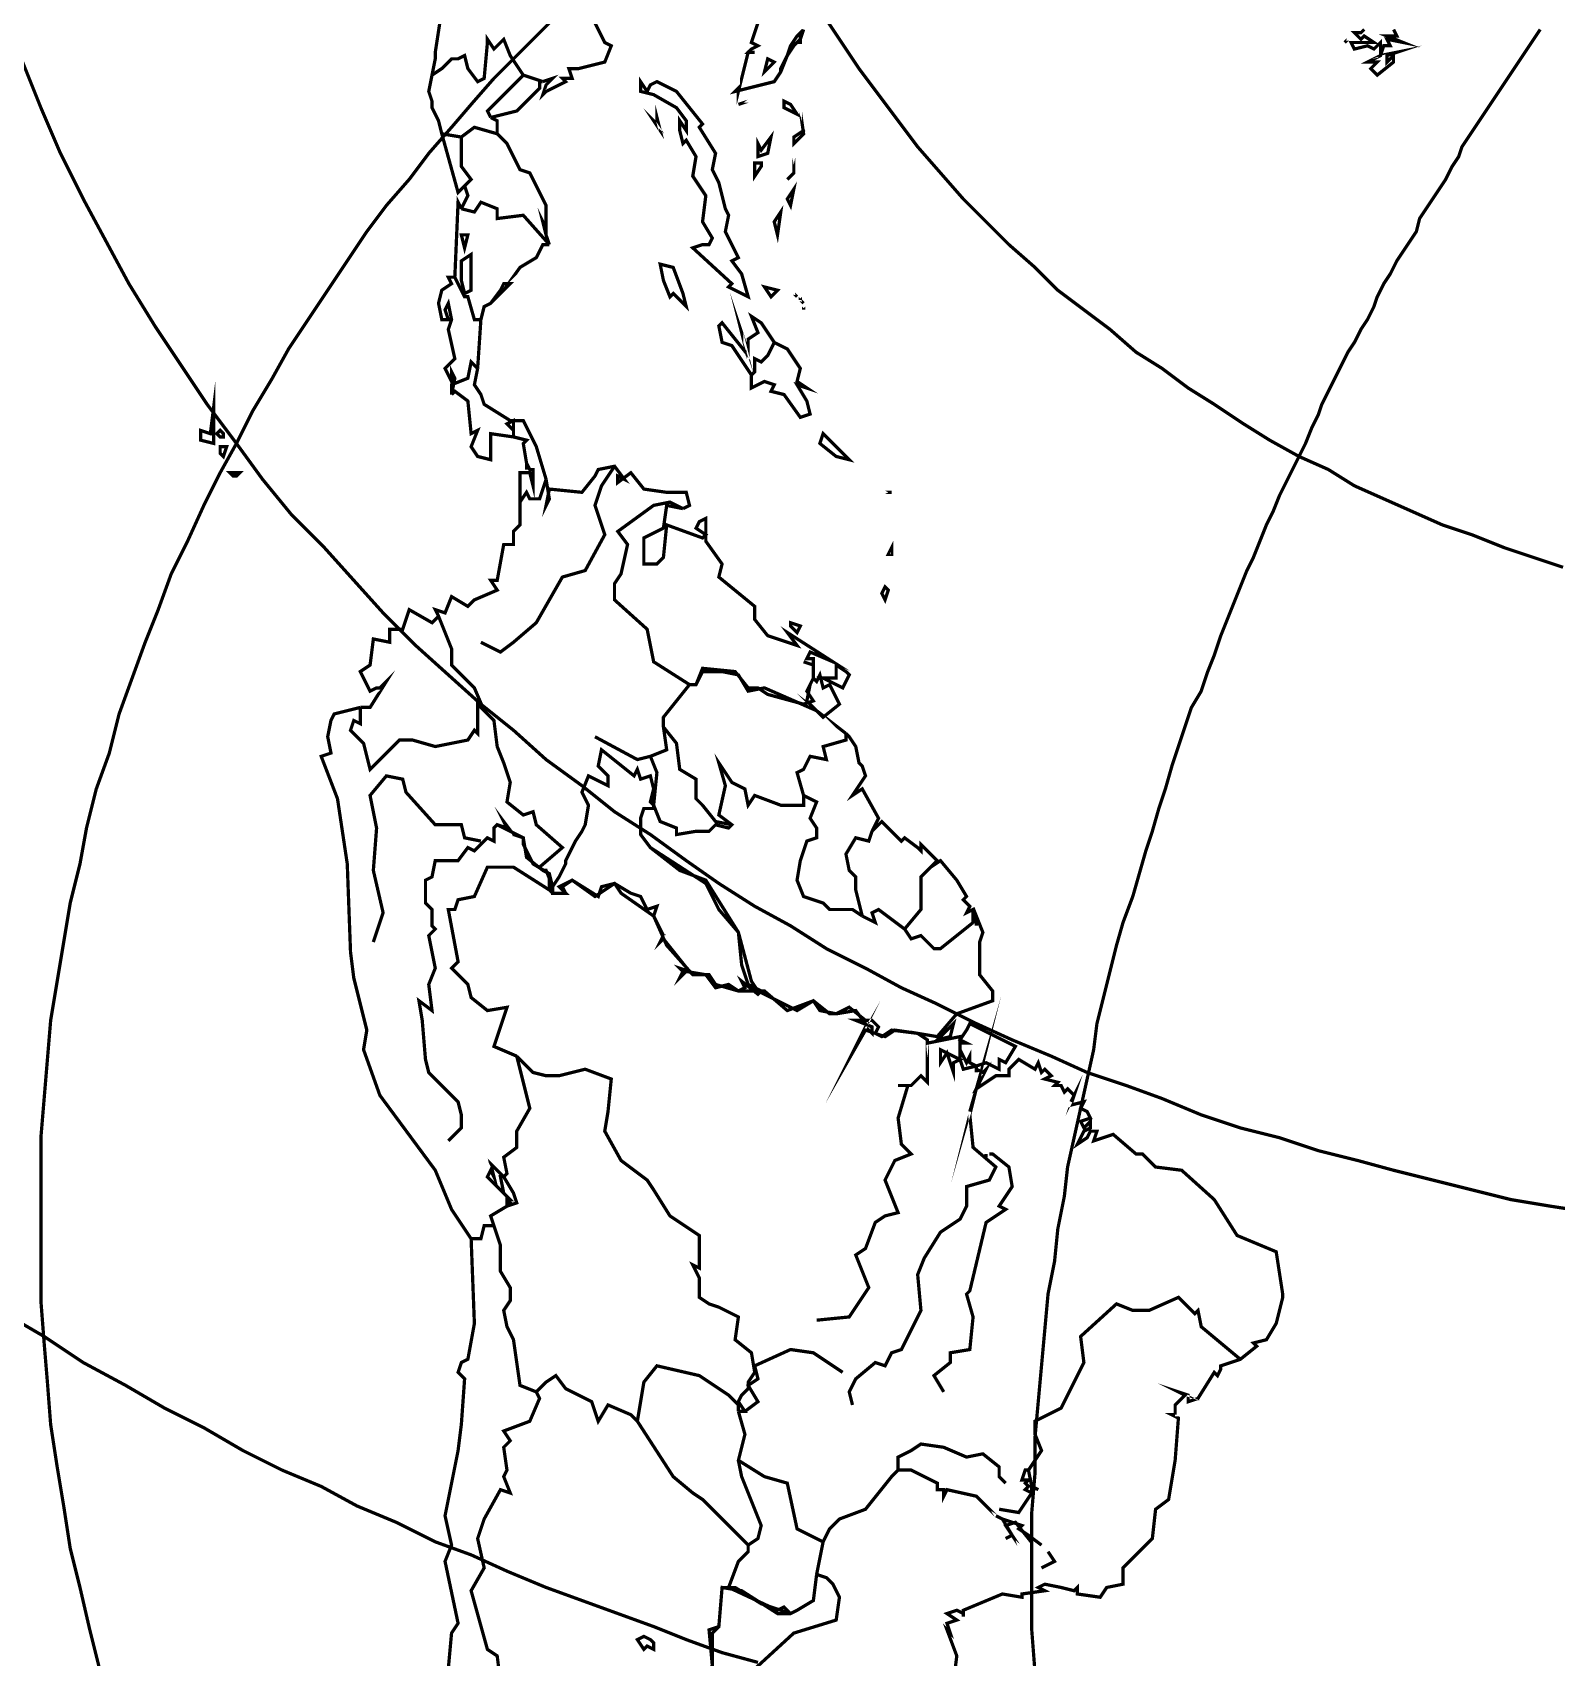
# Model space of a CAD drawing. Extents: x 475 to 2724, y -1 to 2248.
# Drawn here: x 975.4 to 1443, y 750.5 to 1249.1 of the extents above; entities that cross this region are included whole.
import ezdxf

# ---------------------------------------------------------------- set-up
doc = ezdxf.new("R2010")
doc.units = 0
doc.layers.get('0').update_dxf_attribs({"color": 8, "linetype": 'CONTINUOUS'})

msp = doc.modelspace()

# ---------------------------------------------------------------- linework, layer by layer
at = {"color": 94, "const_width": 1}
for points in [[(1124, 1255), (1125, 1255), (1124, 1256), (1129, 1254), (1140, 1261), (1148, 1252), (1151, 1246), (1153, 1245), (1151, 1240), (1143, 1238), (1140, 1238), (1141, 1235), (1138, 1235), (1139, 1234), (1133, 1231), (1132, 1230), (1133, 1233), (1135, 1235), (1132, 1234)], [(1098, 1236), (1099, 1241), (1099, 1243), (1101, 1256)], [(1212, 1250), (1211, 1247), (1211, 1246), (1210, 1246), (1209, 1245), (1207, 1242), (1209, 1245), (1211, 1247), (1211, 1247), (1211, 1249), (1210, 1248), (1208, 1245), (1207, 1242), (1206, 1240), (1205, 1238), (1205, 1237), (1205, 1237), (1203, 1234), (1191, 1231), (1192, 1232), (1192, 1231), (1195, 1243), (1197, 1243), (1195, 1243), (1196, 1244), (1198, 1245), (1196, 1246), (1198, 1252)], [(1211, 1247), (1211, 1247)], [(1379, 1247), (1378, 1246), (1378, 1246), (1378, 1246), (1379, 1247)], [(1393, 1250), (1394, 1248), (1391, 1248), (1396, 1246), (1391, 1247), (1392, 1245), (1392, 1245), (1390, 1245), (1389, 1242), (1394, 1243), (1391, 1242), (1391, 1240), (1393, 1242), (1393, 1240), (1388, 1236), (1386, 1238), (1388, 1240), (1385, 1240), (1389, 1242), (1389, 1246), (1387, 1244), (1385, 1245), (1381, 1244), (1380, 1246), (1387, 1246), (1384, 1248), (1383, 1247), (1382, 1248), (1381, 1249), (1383, 1249), (1384, 1250)], [(1207, 1242), (1205, 1237), (1205, 1237), (1207, 1242)], [(1101, 1218), (1100, 1222), (1098, 1226), (1098, 1228), (1097, 1231), (1098, 1236), (1098, 1236)], [(1148, 1237), (1148, 1237)], [(1132, 1234), (1131, 1234), (1131, 1232), (1124, 1225), (1116, 1223)], [(1162, 1234), (1164, 1231), (1165, 1233), (1167, 1234), (1173, 1231), (1181, 1221), (1180, 1220), (1185, 1212), (1184, 1207), (1186, 1203), (1188, 1195), (1189, 1193), (1188, 1188), (1192, 1180), (1190, 1179), (1193, 1175), (1195, 1168), (1189, 1171), (1190, 1172), (1178, 1183), (1181, 1184), (1183, 1184), (1184, 1186), (1181, 1191), (1182, 1199), (1178, 1205), (1179, 1211), (1176, 1216), (1175, 1215), (1174, 1219), (1174, 1222), (1176, 1219), (1176, 1222), (1173, 1226), (1166, 1230), (1162, 1231), (1162, 1234)], [(1187, 1231), (1187, 1231)], [(1195, 1228), (1192, 1227), (1192, 1227), (1195, 1228), (1195, 1228)], [(1206, 1228), (1208, 1227), (1210, 1224), (1206, 1226), (1206, 1228)], [(1116, 1223), (1118, 1222), (1118, 1218)], [(1167, 1223), (1168, 1219), (1166, 1222), (1167, 1221), (1167, 1223)], [(1211, 1225), (1212, 1218), (1209, 1215), (1209, 1217), (1212, 1219), (1211, 1225)], [(1108, 1202), (1106, 1200), (1101, 1218)], [(1118, 1218), (1121, 1215), (1125, 1207), (1128, 1206), (1133, 1196), (1133, 1193), (1133, 1189), (1132, 1191), (1132, 1191), (1133, 1187), (1134, 1184)], [(1202, 1217), (1201, 1212), (1198, 1211), (1198, 1215), (1199, 1213), (1202, 1217)], [(1126, 1212), (1126, 1212)], [(1203, 1213), (1203, 1213)], [(1199, 1209), (1199, 1208), (1197, 1205), (1197, 1206), (1197, 1209), (1199, 1209)], [(1209, 1211), (1209, 1206), (1207, 1204), (1209, 1206), (1209, 1211)], [(1107, 1195), (1109, 1199), (1108, 1202)], [(1188, 1203), (1188, 1203)], [(1188, 1202), (1188, 1202)], [(1105, 1174), (1106, 1197), (1107, 1195)], [(1161, 1200), (1161, 1200)], [(1188, 1200), (1188, 1200)], [(1188, 1198), (1188, 1198)], [(1209, 1201), (1207, 1198), (1208, 1196), (1209, 1201)], [(1285, 1197), (1285, 1197)], [(1205, 1194), (1203, 1191), (1204, 1187), (1205, 1194)], [(1210, 1192), (1210, 1192)], [(1134, 1184), (1132, 1184), (1130, 1180), (1125, 1177), (1120, 1170), (1122, 1172), (1120, 1172), (1119, 1170), (1116, 1166), (1114, 1165), (1113, 1161)], [(1108, 1177), (1108, 1177)], [(1168, 1178), (1172, 1177), (1175, 1169), (1176, 1165), (1172, 1169), (1171, 1168), (1169, 1173), (1168, 1178)], [(1104, 1138), (1105, 1143), (1104, 1145), (1104, 1142), (1102, 1146), (1105, 1149), (1103, 1158), (1104, 1161), (1103, 1166), (1102, 1164), (1103, 1161), (1101, 1161), (1100, 1166), (1101, 1170), (1104, 1172), (1103, 1174), (1105, 1174)], [(1200, 1171), (1204, 1170), (1202, 1168), (1200, 1171)], [(1209, 1169), (1210, 1168), (1209, 1169)], [(1211, 1168), (1211, 1167), (1211, 1168)], [(1211, 1167), (1212, 1166), (1211, 1167)], [(1196, 1144), (1190, 1153), (1187, 1154), (1186, 1159), (1187, 1160), (1195, 1150), (1195, 1155), (1198, 1157), (1196, 1162), (1199, 1160), (1203, 1154)], [(1212, 1165), (1212, 1164), (1212, 1165)], [(1113, 1161), (1112, 1146)], [(1193, 1157), (1194, 1154), (1194, 1153), (1193, 1157)], [(1203, 1154), (1207, 1152), (1211, 1146), (1210, 1142), (1213, 1140), (1210, 1141), (1213, 1136), (1214, 1132), (1211, 1131), (1206, 1138), (1202, 1139), (1203, 1141), (1200, 1142), (1196, 1140), (1196, 1144)], [(1112, 1146), (1111, 1141), (1113, 1138), (1114, 1135), (1122, 1130)], [(1113, 1144), (1113, 1144)], [(1113, 1143), (1113, 1143)], [(1123, 1125), (1116, 1126), (1116, 1118), (1112, 1119), (1110, 1122), (1112, 1127), (1110, 1126), (1109, 1136), (1105, 1139), (1104, 1138)], [(1112, 1141), (1112, 1141)], [(1031, 1134), (1030, 1126), (1027, 1127), (1027, 1124), (1031, 1123), (1031, 1134)], [(1029, 1132), (1029, 1132)], [(1033, 1127), (1033, 1127), (1032, 1126), (1033, 1125), (1034, 1125), (1034, 1125), (1034, 1126), (1033, 1127)], [(1108, 1129), (1108, 1129)], [(1122, 1130), (1123, 1130), (1124, 1130)], [(1124, 1130), (1126, 1130), (1130, 1122), (1133, 1112)], [(1035, 1122), (1033, 1122), (1033, 1122), (1033, 1122), (1033, 1120), (1033, 1120), (1034, 1119), (1035, 1122)], [(1123, 1125), (1123, 1126), (1123, 1125)], [(1125, 1105), (1125, 1114), (1128, 1114), (1129, 1110), (1129, 1115), (1128, 1115), (1127, 1117), (1127, 1115), (1127, 1117), (1126, 1123), (1127, 1124), (1123, 1125)], [(1218, 1126), (1226, 1118), (1222, 1119), (1217, 1123), (1218, 1126)], [(1125, 1119), (1125, 1119)], [(1225, 1117), (1225, 1117)], [(1229, 1117), (1229, 1117)], [(1038, 1114), (1036, 1114), (1036, 1114), (1036, 1114), (1037, 1113), (1038, 1113), (1039, 1114), (1038, 1114)], [(1133, 1112), (1134, 1106), (1133, 1104), (1134, 1109), (1144, 1108), (1148, 1113), (1149, 1115), (1154, 1116), (1157, 1112), (1155, 1113), (1155, 1111), (1159, 1114), (1163, 1109), (1170, 1108), (1176, 1108), (1177, 1104), (1175, 1103)], [(1228, 1112), (1228, 1112)], [(1230, 1115), (1230, 1115)], [(1231, 1115), (1231, 1115)], [(1237, 1108), (1239, 1108), (1237, 1108)], [(1237, 1107), (1237, 1107)], [(1100, 1070), (1099, 1072), (1102, 1071), (1104, 1076), (1109, 1073), (1111, 1075), (1118, 1078), (1116, 1081), (1118, 1081), (1120, 1092), (1123, 1092), (1123, 1096), (1125, 1098), (1125, 1105)], [(1175, 1103), (1170, 1104), (1169, 1097), (1163, 1094), (1163, 1086), (1167, 1086), (1169, 1088), (1170, 1098), (1181, 1094), (1182, 1095), (1179, 1097), (1180, 1099), (1182, 1100), (1182, 1093), (1187, 1086), (1186, 1082), (1197, 1073), (1197, 1069), (1201, 1064), (1210, 1061), (1207, 1065), (1221, 1056), (1214, 1059), (1213, 1057), (1215, 1057), (1215, 1055), (1212, 1056), (1215, 1055), (1215, 1051), (1215, 1051), (1216, 1050), (1217, 1052), (1218, 1048), (1220, 1049), (1223, 1043), (1218, 1039), (1216, 1041), (1216, 1041), (1216, 1041), (1225, 1034)], [(1184, 1102), (1184, 1102)], [(1237, 1102), (1237, 1102)], [(1187, 1097), (1187, 1097)], [(1237, 1100), (1237, 1100)], [(1242, 1100), (1242, 1100)], [(1191, 1093), (1191, 1093)], [(1238, 1096), (1238, 1096)], [(1238, 1089), (1239, 1091), (1239, 1089), (1238, 1089)], [(1241, 1096), (1241, 1096)], [(1240, 1090), (1240, 1090)], [(1240, 1087), (1240, 1087)], [(1238, 1085), (1238, 1085)], [(1237, 1079), (1238, 1078), (1237, 1075), (1236, 1077), (1237, 1079)], [(1076, 1042), (1079, 1042), (1084, 1050), (1082, 1048), (1081, 1048), (1079, 1047), (1076, 1053), (1079, 1055), (1080, 1063), (1085, 1062), (1085, 1066), (1089, 1066), (1091, 1072), (1098, 1068), (1100, 1070)], [(1203, 1071), (1203, 1071)], [(1208, 1068), (1211, 1067), (1210, 1065), (1208, 1067), (1208, 1068)], [(1232, 1068), (1232, 1068)], [(1235, 1071), (1235, 1071)], [(1226, 1064), (1226, 1064)], [(1240, 1062), (1240, 1062)], [(1225, 1053), (1226, 1052), (1224, 1048), (1218, 1051), (1222, 1051), (1222, 1055), (1225, 1053)], [(1230, 1055), (1230, 1055)], [(1110, 879), (1104, 888), (1099, 900), (1082, 923), (1077, 937), (1078, 943), (1074, 959), (1073, 967), (1072, 994), (1069, 1014), (1064, 1027), (1067, 1028), (1066, 1033), (1067, 1038), (1068, 1040), (1076, 1042)], [(1080, 1046), (1080, 1046)], [(1225, 1034), (1226, 1033), (1228, 1030), (1229, 1025), (1230, 1024), (1231, 1021), (1227, 1015), (1230, 1017), (1235, 1008), (1233, 1004)], [(1233, 1004), (1236, 1007), (1242, 1001), (1243, 1002), (1247, 999), (1248, 998), (1248, 1000), (1253, 995), (1251, 993)], [(1251, 993), (1254, 995), (1259, 989), (1262, 984), (1261, 983), (1263, 981), (1262, 979), (1264, 980), (1264, 976)], [(1264, 976), (1265, 977), (1265, 975), (1265, 978), (1267, 973), (1266, 970), (1266, 960), (1270, 955), (1270, 952), (1259, 948), (1253, 941), (1247, 942), (1247, 942), (1250, 940), (1250, 940), (1250, 939), (1260, 941), (1260, 934), (1260, 934), (1261, 931), (1265, 932), (1265, 930), (1265, 931), (1267, 930), (1268, 931), (1265, 925), (1271, 929), (1275, 929), (1275, 931), (1278, 934), (1283, 931), (1284, 933), (1285, 930), (1286, 931), (1288, 929), (1286, 928), (1290, 927), (1289, 926), (1291, 926), (1292, 924), (1293, 925), (1295, 923), (1294, 921), (1295, 923), (1294, 920), (1298, 921), (1297, 919), (1299, 918), (1300, 916), (1297, 915), (1298, 913), (1300, 915), (1300, 913), (1298, 912), (1296, 908), (1299, 910), (1300, 912), (1302, 912), (1301, 909), (1307, 911), (1314, 905), (1316, 905), (1320, 901), (1328, 900), (1338, 891), (1345, 880), (1357, 875), (1359, 862), (1359, 861), (1357, 853), (1354, 848), (1350, 847), (1351, 846), (1346, 842), (1340, 840), (1340, 839), (1339, 837), (1338, 838), (1333, 830), (1330, 829), (1330, 831), (1327, 832), (1329, 831), (1326, 828), (1326, 825)], [(1255, 942), (1258, 945), (1257, 941), (1253, 940), (1255, 942)], [(1277, 938), (1274, 933), (1272, 934), (1272, 931), (1272, 933), (1272, 931), (1268, 933), (1265, 932), (1263, 933), (1263, 935), (1262, 933), (1260, 937), (1260, 939), (1262, 939), (1260, 940), (1262, 943), (1262, 943), (1263, 945), (1277, 938)], [(1268, 946), (1268, 946)], [(1270, 943), (1270, 943)], [(1101, 725), (1104, 758), (1106, 761), (1102, 780), (1104, 785), (1102, 794), (1106, 814), (1107, 822), (1108, 836), (1106, 838), (1107, 841), (1109, 842), (1111, 853), (1110, 879)], [(1326, 825), (1325, 825), (1327, 824), (1326, 811), (1324, 799), (1320, 796), (1319, 787), (1310, 778), (1310, 773), (1305, 772), (1303, 769), (1296, 770), (1296, 772), (1295, 771), (1291, 772), (1286, 773), (1284, 772), (1286, 771), (1279, 770), (1279, 769), (1273, 770), (1261, 765), (1261, 763), (1261, 764), (1259, 765), (1256, 764), (1259, 762), (1256, 761), (1257, 758), (1256, 759), (1259, 751), (1258, 743)], [(1056, 773), (1056, 773)]]:
    msp.add_lwpolyline(points, dxfattribs=at)
at = {"color": 7, "const_width": 1}
for points in [[(996, 747), (993, 759), (990, 772), (987, 784), (985, 797), (983, 809), (981, 822), (980, 835), (979, 847), (978, 860), (978, 872), (978, 885), (978, 897), (978, 910), (979, 922), (980, 934), (981, 946), (983, 958), (985, 970), (987, 982), (990, 994), (992, 1005), (995, 1017), (999, 1028), (1002, 1040), (1006, 1051), (1010, 1062), (1014, 1072), (1018, 1083), (1023, 1093), (1028, 1104), (1033, 1114), (1038, 1123), (1043, 1133), (1049, 1143), (1054, 1152), (1060, 1161), (1066, 1170), (1072, 1179), (1078, 1188), (1084, 1196), (1091, 1204), (1097, 1212), (1104, 1220), (1110, 1227), (1117, 1235), (1124, 1242), (1131, 1249), (1138, 1256)], [(1217, 1256), (1223, 1247), (1229, 1238), (1235, 1230), (1241, 1222), (1247, 1214), (1254, 1206), (1261, 1198), (1268, 1191), (1275, 1184), (1283, 1177), (1290, 1170), (1298, 1164), (1306, 1158), (1314, 1151), (1322, 1146), (1330, 1140), (1338, 1135), (1347, 1129), (1355, 1124), (1364, 1119), (1373, 1115), (1381, 1110), (1390, 1106), (1399, 1102), (1408, 1098), (1417, 1095), (1427, 1091), (1436, 1088), (1445, 1085)], [(1283, 746), (1282, 759), (1282, 771), (1282, 783), (1282, 795), (1283, 807), (1283, 818), (1284, 829), (1285, 840), (1286, 851), (1287, 862), (1289, 872), (1290, 882), (1292, 892), (1293, 901), (1295, 910), (1297, 919), (1299, 928), (1301, 937), (1302, 945), (1304, 953), (1306, 961), (1308, 969), (1310, 976), (1313, 984), (1315, 991), (1317, 998), (1319, 1004), (1321, 1011), (1323, 1017), (1325, 1024), (1327, 1030), (1329, 1036), (1331, 1042), (1334, 1047), (1336, 1053), (1338, 1058), (1340, 1064), (1342, 1069), (1344, 1074), (1346, 1079), (1348, 1084), (1350, 1088), (1352, 1093), (1354, 1098), (1356, 1102), (1358, 1107), (1360, 1111), (1362, 1115), (1364, 1119), (1366, 1123), (1368, 1128), (1370, 1132), (1371, 1135), (1373, 1139), (1375, 1143), (1377, 1147), (1379, 1151), (1381, 1154), (1383, 1158), (1385, 1161), (1387, 1165), (1388, 1168), (1390, 1172), (1392, 1175), (1394, 1179), (1396, 1182), (1398, 1185), (1400, 1188), (1401, 1192), (1403, 1195), (1405, 1198), (1407, 1201), (1409, 1204), (1411, 1208), (1413, 1211), (1414, 1214), (1416, 1217), (1418, 1220), (1420, 1223), (1422, 1226), (1424, 1229), (1426, 1232), (1428, 1235), (1430, 1238), (1432, 1241), (1434, 1244), (1436, 1247), (1438, 1250)], [(972, 1241), (978, 1226), (984, 1212), (991, 1198), (998, 1185), (1005, 1172), (1013, 1159), (1021, 1147), (1029, 1135), (1038, 1123), (1046, 1112), (1055, 1101), (1065, 1091), (1074, 1081), (1083, 1071), (1093, 1061), (1103, 1052), (1113, 1043), (1123, 1035), (1133, 1026), (1144, 1018), (1154, 1010), (1165, 1003), (1176, 995), (1186, 988), (1197, 981), (1208, 975), (1219, 968), (1231, 962), (1242, 956), (1253, 951), (1265, 945), (1276, 940), (1288, 935), (1299, 930), (1311, 926), (1322, 922), (1334, 917), (1346, 913), (1358, 910), (1370, 906), (1382, 903), (1393, 900), (1405, 897), (1417, 894), (1429, 891), (1441, 889), (1454, 887)], [(967, 856), (979, 849), (991, 841), (1004, 834), (1016, 827), (1028, 821), (1040, 814), (1052, 808), (1064, 803), (1075, 797), (1087, 792), (1099, 786), (1110, 782), (1121, 777), (1133, 772), (1144, 768), (1155, 764), (1166, 760), (1176, 756), (1187, 752), (1198, 749)]]:
    msp.add_lwpolyline(points, dxfattribs=at)
at = {"color": 1, "const_width": 1}
for points in [[(1098, 1236), (1101, 1238), (1104, 1241), (1106, 1241), (1108, 1242), (1109, 1238), (1112, 1234), (1114, 1235), (1115, 1246), (1115, 1247), (1117, 1244), (1120, 1247), (1122, 1242), (1124, 1239), (1126, 1236)], [(1126, 1236), (1115, 1225), (1116, 1223)], [(1126, 1236), (1132, 1234)], [(1107, 1217), (1101, 1218)], [(1118, 1218), (1111, 1220), (1107, 1217)], [(1107, 1217), (1107, 1208), (1110, 1204), (1108, 1202)], [(1107, 1195), (1111, 1194), (1113, 1197), (1118, 1195), (1118, 1192), (1126, 1193), (1134, 1184)], [(1105, 1174), (1108, 1168), (1109, 1168), (1111, 1161), (1113, 1161)], [(1203, 1154), (1201, 1150), (1199, 1148), (1197, 1149), (1197, 1145), (1196, 1144)], [(1112, 1146), (1110, 1148), (1109, 1143), (1104, 1141), (1104, 1138)], [(1133, 1112), (1131, 1106), (1128, 1106), (1127, 1108), (1125, 1105)], [(1175, 1103), (1171, 1105), (1166, 1104), (1155, 1096), (1158, 1092), (1156, 1083), (1154, 1080), (1154, 1075), (1164, 1066), (1166, 1056), (1177, 1049), (1169, 1039), (1169, 1036), (1170, 1029), (1165, 1027), (1167, 1022), (1166, 1012)], [(1100, 1070), (1104, 1060), (1104, 1055), (1111, 1048), (1114, 1041)], [(1114, 1041), (1112, 1043), (1112, 1034), (1111, 1035), (1109, 1032), (1099, 1030), (1092, 1032), (1088, 1032), (1079, 1023), (1077, 1031), (1073, 1035), (1074, 1038), (1076, 1037), (1076, 1042)], [(1114, 1041), (1117, 1038), (1118, 1030), (1120, 1025), (1122, 1019), (1121, 1013), (1126, 1009), (1129, 1010), (1130, 1006), (1138, 999), (1131, 993), (1132, 992), (1132, 992), (1134, 991), (1135, 987)], [(1225, 1034), (1225, 1032), (1218, 1030), (1219, 1026), (1214, 1027), (1212, 1023), (1210, 1022), (1212, 1015)], [(1135, 987), (1137, 990), (1139, 994), (1139, 995), (1140, 997), (1142, 1001), (1144, 1004), (1145, 1006), (1146, 1012), (1144, 1016), (1146, 1021), (1152, 1018), (1152, 1021), (1149, 1024), (1150, 1029), (1160, 1021), (1161, 1023), (1162, 1020), (1165, 1021), (1166, 1017), (1165, 1013), (1166, 1012)], [(1166, 1012), (1168, 1007), (1173, 1005), (1173, 1003), (1179, 1004), (1183, 1004), (1185, 1006), (1189, 1005), (1190, 1006), (1186, 1009), (1188, 1018), (1186, 1025), (1190, 1019), (1194, 1017), (1195, 1012), (1197, 1015), (1205, 1012), (1212, 1012), (1212, 1015)], [(1212, 1015), (1216, 1013), (1214, 1008), (1216, 1005), (1216, 1002), (1213, 1001), (1211, 995), (1210, 989), (1212, 984), (1218, 982), (1220, 980), (1227, 980), (1230, 978)], [(1230, 978), (1228, 986), (1228, 990), (1226, 992), (1225, 997), (1228, 1002), (1232, 1001), (1233, 1004)], [(1135, 987), (1134, 986), (1123, 993), (1115, 993), (1111, 984), (1106, 983), (1105, 980), (1103, 980), (1106, 964), (1104, 962), (1109, 957), (1110, 953), (1115, 949), (1121, 950), (1117, 938), (1124, 935)], [(1243, 974), (1248, 980), (1248, 990), (1251, 993)], [(1230, 978), (1234, 976), (1233, 979), (1235, 980), (1243, 974)], [(1243, 974), (1245, 971), (1248, 972), (1252, 968), (1254, 968), (1264, 976)], [(1124, 935), (1128, 919), (1124, 912), (1124, 907), (1120, 904), (1121, 899), (1120, 898)], [(1124, 935), (1129, 930), (1133, 929), (1137, 929), (1145, 931), (1153, 928), (1152, 918), (1151, 912), (1156, 903), (1164, 897), (1166, 894), (1171, 886), (1180, 880), (1180, 874), (1180, 870), (1178, 871), (1179, 869), (1180, 867), (1180, 865), (1180, 861), (1183, 859), (1186, 858), (1192, 855), (1192, 855), (1191, 848), (1196, 844), (1197, 838), (1197, 838), (1195, 835), (1195, 834), (1195, 833), (1194, 832), (1193, 831), (1192, 829), (1192, 829), (1194, 826), (1192, 826)], [(1120, 898), (1119, 898), (1120, 893), (1121, 892)], [(1121, 892), (1121, 891)], [(1121, 889), (1116, 886), (1117, 883)], [(1121, 891), (1122, 890), (1121, 889)], [(1117, 883), (1114, 883), (1113, 879), (1110, 879)], [(1117, 883), (1119, 877), (1119, 869), (1122, 864), (1122, 860), (1120, 857), (1121, 852), (1123, 848), (1125, 834), (1130, 832)], [(1130, 832), (1133, 835), (1136, 837), (1139, 833), (1147, 829), (1149, 823), (1152, 828), (1159, 825), (1161, 823)], [(1161, 823), (1163, 835), (1167, 840), (1180, 837), (1189, 831), (1192, 828), (1192, 826)], [(1130, 832), (1131, 830), (1128, 823), (1120, 820), (1122, 817), (1120, 815), (1121, 808), (1120, 806), (1122, 801), (1119, 802), (1114, 793), (1112, 787), (1114, 778), (1110, 771), (1115, 753), (1118, 751), (1119, 743)], [(1161, 823), (1172, 806), (1178, 801), (1181, 799), (1194, 786), (1195, 785), (1195, 783), (1192, 780), (1189, 772), (1189, 772), (1204, 765), (1206, 766), (1208, 764), (1210, 765), (1215, 768), (1216, 776)], [(1192, 826), (1194, 819), (1192, 811), (1200, 806), (1207, 804), (1210, 790), (1218, 786), (1216, 776)], [(1216, 776), (1219, 775), (1221, 773), (1223, 769), (1222, 762), (1209, 758), (1197, 747)]]:
    msp.add_lwpolyline(points, dxfattribs=at)
at = {"color": 5, "const_width": 1}
for points in [[(1203, 1240), (1200, 1237), (1201, 1241), (1203, 1240)], [(1109, 1187), (1108, 1183), (1107, 1187), (1109, 1187)], [(1110, 1181), (1110, 1170), (1108, 1169), (1107, 1173), (1107, 1179), (1110, 1181)], [(1123, 1130), (1121, 1129), (1123, 1127), (1123, 1130)], [(1123, 1130), (1123, 1130)], [(1123, 1127), (1123, 1126)], [(1113, 1062), (1119, 1059), (1123, 1062), (1130, 1068), (1138, 1082), (1145, 1084), (1151, 1095), (1148, 1104), (1150, 1110), (1154, 1116)], [(1177, 1049), (1179, 1049), (1181, 1054), (1191, 1053), (1195, 1048), (1198, 1048), (1201, 1046), (1212, 1043), (1215, 1044), (1213, 1047), (1215, 1051)], [(1177, 1049), (1179, 1049), (1181, 1053), (1187, 1053), (1192, 1052), (1195, 1047), (1200, 1048), (1216, 1041), (1216, 1041), (1213, 1044), (1214, 1049), (1215, 1051)], [(1169, 1036), (1169, 1039), (1177, 1049)], [(1148, 1033), (1161, 1026), (1165, 1027)], [(1190, 1006), (1185, 1007), (1181, 1012), (1179, 1014), (1179, 1020), (1174, 1023), (1173, 1031), (1169, 1036)], [(1165, 1027), (1167, 1022), (1166, 1012)], [(1080, 970), (1083, 979), (1080, 992), (1081, 1005), (1079, 1015), (1084, 1021), (1089, 1020), (1090, 1016), (1099, 1006), (1107, 1006), (1108, 1002), (1113, 1001)], [(1166, 1012), (1166, 1011), (1163, 1011), (1162, 1008), (1162, 1003), (1165, 999), (1174, 992), (1182, 989), (1192, 973), (1196, 958), (1198, 955), (1210, 949), (1215, 952), (1220, 948), (1222, 948), (1226, 950), (1231, 946), (1233, 946), (1235, 944), (1234, 942), (1236, 941), (1239, 943), (1247, 942)], [(1118, 1006), (1121, 1005), (1120, 1007), (1123, 1003), (1126, 1002), (1127, 996), (1132, 992), (1132, 992)], [(1103, 909), (1107, 913), (1107, 917), (1106, 921), (1097, 930), (1096, 934), (1095, 946), (1094, 952), (1098, 949), (1097, 957), (1099, 962), (1097, 972), (1099, 974), (1098, 975), (1098, 980), (1096, 982), (1096, 989), (1098, 990), (1099, 995), (1106, 995), (1109, 999), (1111, 998), (1115, 1002), (1117, 1001), (1117, 1005), (1118, 1006), (1126, 1002), (1126, 1000), (1129, 994), (1134, 991), (1134, 986)], [(1135, 987), (1135, 985), (1139, 985), (1137, 987), (1141, 989), (1148, 984), (1154, 988), (1159, 985), (1162, 984), (1164, 980), (1167, 981), (1166, 978), (1170, 969), (1178, 960), (1183, 960), (1185, 957), (1192, 955), (1194, 956), (1193, 958), (1198, 954), (1199, 955), (1195, 957), (1193, 963), (1192, 973), (1186, 980), (1182, 988), (1165, 999)], [(1132, 992), (1133, 992), (1135, 987)], [(1134, 986), (1135, 985), (1139, 985), (1138, 987), (1141, 989), (1149, 984), (1150, 987), (1154, 988), (1156, 985), (1166, 978), (1169, 972), (1168, 970), (1169, 971), (1177, 961), (1174, 962), (1175, 961), (1174, 959), (1176, 961), (1182, 960), (1185, 956), (1189, 957), (1192, 955), (1200, 955), (1207, 949), (1215, 952), (1217, 949), (1222, 948), (1228, 949), (1231, 945), (1229, 946), (1228, 946), (1233, 944), (1233, 942), (1231, 944), (1227, 936), (1231, 943), (1237, 941), (1240, 943), (1247, 942)], [(1227, 828), (1226, 832), (1228, 836), (1234, 841), (1237, 840), (1239, 844), (1242, 845), (1248, 857), (1247, 868), (1249, 873), (1254, 881), (1260, 885), (1262, 889), (1262, 895), (1269, 897), (1271, 901), (1264, 907), (1263, 917), (1265, 925), (1263, 918)], [(1250, 940), (1250, 931), (1250, 929), (1250, 940)], [(1260, 934), (1254, 937), (1254, 933), (1256, 936), (1258, 930), (1258, 933), (1260, 934)], [(1241, 926), (1245, 926), (1248, 929), (1250, 927), (1250, 929)], [(1216, 854), (1226, 855), (1232, 864), (1228, 874), (1231, 876), (1234, 884), (1237, 886), (1241, 887), (1239, 892), (1237, 897), (1240, 903), (1245, 905), (1242, 908), (1241, 916), (1244, 926)], [(1121, 892), (1115, 898), (1116, 900), (1117, 898), (1116, 902), (1120, 898)], [(1255, 832), (1252, 837), (1257, 841), (1257, 844), (1263, 845), (1264, 855), (1262, 862), (1263, 863), (1268, 884), (1274, 888), (1272, 889), (1276, 895), (1275, 901), (1270, 905), (1269, 905)], [(1268, 905), (1268, 904)], [(1120, 898), (1123, 893), (1124, 890), (1121, 889), (1121, 889)], [(1121, 891), (1122, 891), (1121, 892), (1121, 892)], [(1121, 889), (1121, 891), (1121, 891)], [(1281, 808), (1285, 814), (1283, 819), (1283, 823), (1291, 827), (1298, 841), (1297, 849), (1308, 859), (1313, 857), (1318, 857), (1327, 861), (1332, 856), (1333, 857), (1334, 852), (1346, 842)], [(1224, 838), (1215, 844), (1208, 845), (1197, 840), (1198, 836), (1195, 834), (1198, 829), (1194, 826)], [(1194, 826), (1192, 826)], [(1192, 826), (1194, 819), (1192, 811)], [(1274, 804), (1272, 806), (1272, 809), (1267, 813), (1262, 812), (1255, 815), (1248, 816), (1245, 814), (1241, 812), (1241, 808)], [(1192, 811), (1192, 811), (1193, 806), (1199, 791), (1198, 787), (1195, 785)], [(1268, 797), (1265, 800), (1256, 802), (1255, 800), (1255, 802), (1253, 802), (1253, 804), (1245, 808), (1241, 808), (1239, 806), (1231, 796), (1223, 793), (1220, 790), (1218, 786)], [(1282, 801), (1282, 801), (1280, 802), (1281, 803), (1280, 804), (1281, 805), (1279, 805), (1280, 808), (1281, 808), (1282, 803), (1284, 802), (1282, 803), (1282, 801)], [(1181, 799), (1194, 786), (1195, 785), (1195, 783), (1192, 780), (1189, 772)], [(1272, 796), (1278, 795), (1282, 801)], [(1271, 794), (1268, 797), (1271, 794)], [(1273, 793), (1271, 794)], [(1278, 785), (1276, 788), (1274, 787), (1276, 788), (1273, 793), (1279, 791), (1278, 790), (1281, 788), (1281, 787), (1277, 792), (1274, 791), (1276, 788), (1278, 785)], [(1285, 785), (1281, 788)], [(1218, 786), (1216, 776)], [(1285, 778), (1289, 780), (1287, 783)], [(1216, 776), (1215, 768), (1210, 765), (1208, 764)], [(1182, 729), (1179, 733), (1177, 741), (1184, 748), (1183, 759), (1186, 760), (1187, 772), (1189, 772)], [(1208, 764), (1204, 764), (1193, 771), (1187, 772), (1186, 760), (1184, 758), (1184, 748), (1178, 742), (1178, 736), (1182, 729), (1184, 727), (1196, 719)], [(1189, 772), (1191, 772), (1199, 767), (1208, 764)], [(1163, 753), (1161, 756), (1161, 756), (1163, 757), (1165, 756), (1165, 756), (1165, 756), (1166, 755), (1166, 755), (1166, 754), (1166, 754), (1166, 753), (1164, 754), (1164, 754), (1163, 753)]]:
    msp.add_lwpolyline(points, dxfattribs=at)

doc.saveas('drawing.dxf')
